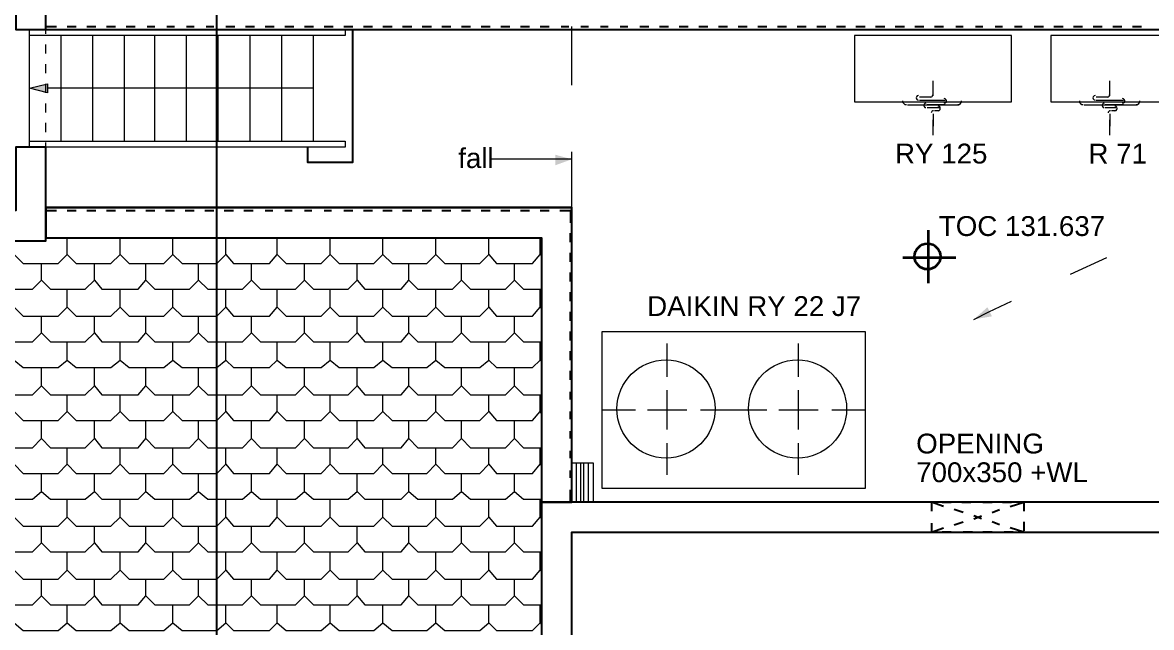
# Model space of a CAD drawing. Header units: millimetres. Extents: x -59 to 47, y 152 to 919.
# Drawn here: x -9.7 to -0.12, y 603.89 to 609.03 of the extents above; entities that cross this region are included whole.
import ezdxf

# ---------------------------------------------------------------- set-up
doc = ezdxf.new("R2010")
doc.units = ezdxf.units.MM
doc.layers.add('PDF_0', color=7, linetype='Continuous', true_color=0xed1f24)
for name, color, linetype in [('PDF_014408$_ps_FA-EA_Pen_No__4', 7, 'Continuous'), ('PDF_014408$A$Stairs_Pen_No__4', 7, 'Continuous'), ('PDF_014408$A$walls.inside_Pen_No__4', 7, 'Continuous'), ('PDF_014408$BL', 7, 'Continuous'), ('PDF_014408$BL-ROOF', 7, 'Continuous'), ('PDF_014408$EQ', 7, 'Continuous'), ('PDF_014408$LINES_Pen_No__4', 7, 'Continuous'), ('PDF_014408$Notes', 7, 'Continuous'), ('PDF_014408$PL-STAIR', 7, 'Continuous'), ('PDF_014408$WA-COL', 7, 'Continuous'), ('PDF_014408$WA-EXT', 7, 'Continuous'), ('PDF_Text', 7, 'Continuous')]:
    doc.layers.add(name, color=color, linetype=linetype)
doc.styles.add('PDF ArialMT', font='arial.ttf')

msp = doc.modelspace()

# ---------------------------------------------------------------- linework, layer by layer
msp.add_line((-8.0468, 491.0439), (-8.0468, 705.0719))
at = {"layer": 'PDF_0', "color": 7, "lineweight": 9}
for points in [[(-5.0346, 607.8667), (-5.1757, 607.8667), (-5.7142, 607.8667)], [(-0.8033, 606.8922), (-0.4956, 607.0333)], [(-1.6239, 606.5076), (-1.4957, 606.5717), (-1.3034, 606.6614)]]:
    msp.add_lwpolyline(points, dxfattribs=at)
at = {"layer": 'PDF_0', "color": 7, "transparency": 33554559}
for points in [[(-5.1757, 607.9052), (-5.1757, 607.8154), (-5.0346, 607.8667)], [(-5.1757, 607.8154), (-5.0346, 607.8667), (-5.1757, 607.9052)], [(-1.47, 606.5332), (-1.5085, 606.6102), (-1.6239, 606.5076)], [(-1.5085, 606.6102), (-1.6239, 606.5076), (-1.47, 606.5332)]]:
    msp.add_solid(points, dxfattribs=at)
at = {"layer": 'PDF_014408$_ps_FA-EA_Pen_No__4', "lineweight": 25}
for points in [[(-1.8804, 604.9176), (-1.9829, 604.9561), (-1.9829, 604.8792)], [(-1.8932, 604.9561), (-1.8162, 604.9561)], [(-1.7137, 604.8663), (-1.7906, 604.892)], [(-1.7265, 604.9561), (-1.6496, 604.9561)], [(-1.547, 604.9561), (-1.47, 604.9561)], [(-1.47, 604.8663), (-1.4059, 604.892)], [(-1.3803, 604.9561), (-1.3034, 604.9561)], [(-1.3162, 604.9176), (-1.2008, 604.9561), (-1.2008, 604.8792)], [(-1.9829, 604.7766), (-1.9829, 604.6996), (-1.8804, 604.7381)], [(-1.7906, 604.7638), (-1.7137, 604.7894)], [(-1.6239, 604.815), (-1.5598, 604.8407)], [(-1.5598, 604.815), (-1.6239, 604.8407)], [(-1.4059, 604.7638), (-1.47, 604.7894)], [(-1.2008, 604.7894), (-1.2008, 604.7125)], [(-1.8162, 604.6996), (-1.8932, 604.6996)], [(-1.6367, 604.6996), (-1.7137, 604.6996)], [(-1.47, 604.6996), (-1.547, 604.6996)], [(-1.2905, 604.6996), (-1.3675, 604.6996)], [(-1.2008, 604.6996), (-1.3162, 604.7381)]]:
    msp.add_lwpolyline(points, dxfattribs=at)
at = {"layer": 'PDF_014408$A$Stairs_Pen_No__4', "lineweight": 25}
for points in [[(-9.4968, 608.9694), (-9.4968, 609.2259)], [(-9.4968, 607.1743), (-9.4968, 607.9693)]]:
    msp.add_lwpolyline(points, dxfattribs=at)
at = {"layer": 'PDF_014408$A$walls.inside_Pen_No__4', "lineweight": 25}
msp.add_lwpolyline([(-5.2911, 604.9817), (-5.2911, 596.955)], dxfattribs=at)
at = {"layer": 'PDF_014408$BL', "lineweight": 9}
for points in [[(-9.6378, 608.9694), (-6.958, 608.9694), (-6.958, 608.9182), (-9.6378, 608.9182)], [(-9.4968, 608.931), (-9.4968, 608.9694)], [(-9.4968, 608.7643), (-9.4968, 608.8412)], [(-9.4968, 608.5976), (-9.4968, 608.6745)], [(-9.4968, 608.4309), (-9.4968, 608.5078)], [(-9.4968, 608.2642), (-9.4968, 608.3412)], [(-9.4968, 608.0975), (-9.4968, 608.1745)], [(-9.6378, 608.0206), (-6.958, 608.0206), (-6.958, 607.9693), (-9.6378, 607.9693)], [(-9.4968, 607.9693), (-9.4968, 608.0078)], [(-4.9962, 604.9561), (-4.9962, 605.2895)], [(-4.9577, 604.9561), (-4.9577, 605.2895)], [(-4.932, 604.9561), (-4.932, 605.2895)], [(-4.8936, 604.9561), (-4.8936, 605.2895)]]:
    msp.add_lwpolyline(points, dxfattribs=at)
msp.add_lwpolyline([(-4.8551, 605.2895), (-4.8551, 604.9561), (-5.0346, 604.9561), (-5.0346, 605.2895)], close=True, dxfattribs=at)
at = {"layer": 'PDF_014408$BL-ROOF', "lineweight": 9}
for points in [[(-5.0346, 608.495), (-5.0346, 608.9951)], [(-5.0346, 607.4308), (-5.0346, 607.9308)], [(-9.766, 607.0589), (-9.6891, 606.982), (-9.3942, 606.982), (-9.3172, 607.0589), (-9.3172, 607.2)], [(-9.3172, 607.0589), (-9.2403, 606.982), (-8.9454, 606.982), (-8.8685, 607.0589), (-8.8685, 607.2)], [(-8.8685, 607.0589), (-8.7915, 606.982), (-8.4966, 606.982), (-8.4197, 607.0589), (-8.4197, 607.2)], [(-8.4197, 607.0589), (-8.3428, 606.982), (-8.0478, 606.982), (-7.9709, 607.0589), (-7.9709, 607.2)], [(-7.9709, 607.0589), (-7.9068, 606.982), (-7.5991, 606.982), (-7.535, 607.0589), (-7.535, 607.2)], [(-7.535, 607.0589), (-7.458, 606.982), (-7.1631, 606.982), (-7.0862, 607.0589), (-7.0862, 607.2)], [(-7.0862, 607.0589), (-7.0092, 606.982), (-6.7143, 606.982), (-6.6374, 607.0589), (-6.6374, 607.2)], [(-6.6374, 607.0589), (-6.5605, 606.982), (-6.2656, 606.982), (-6.1886, 607.0589), (-6.1886, 607.2)], [(-6.1886, 607.0589), (-6.1117, 606.982), (-5.8168, 606.982), (-5.7398, 607.0589), (-5.7398, 607.2)], [(-5.7398, 607.0589), (-5.6757, 606.982), (-5.368, 606.982), (-5.3039, 607.0589), (-5.3039, 607.2)], [(-9.984, 606.841), (-9.9071, 606.764), (-9.6122, 606.764), (-9.5352, 606.841), (-9.5352, 606.982)], [(-9.5352, 606.841), (-9.4583, 606.764), (-9.1634, 606.764), (-9.0864, 606.841), (-9.0864, 606.982)], [(-9.0864, 606.841), (-9.0223, 606.764), (-8.7146, 606.764), (-8.6505, 606.841), (-8.6505, 606.982)], [(-8.6505, 606.841), (-8.5736, 606.764), (-8.2786, 606.764), (-8.2017, 606.841), (-8.2017, 606.982)], [(-8.2017, 606.841), (-8.1248, 606.764), (-7.8299, 606.764), (-7.7529, 606.841), (-7.7529, 606.982)], [(-7.7529, 606.841), (-7.676, 606.764), (-7.3811, 606.764), (-7.3042, 606.841), (-7.3042, 606.982)], [(-7.3042, 606.841), (-7.2272, 606.764), (-6.9323, 606.764), (-6.8554, 606.841), (-6.8554, 606.982)], [(-6.8554, 606.841), (-6.7913, 606.764), (-6.4835, 606.764), (-6.4194, 606.841), (-6.4194, 606.982)], [(-6.4194, 606.841), (-6.3425, 606.764), (-6.0476, 606.764), (-5.9706, 606.841), (-5.9706, 606.982)], [(-5.9706, 606.841), (-5.8937, 606.764), (-5.5988, 606.764), (-5.5219, 606.841), (-5.5219, 606.982)], [(-5.3039, 607.0589), (-5.2911, 607.0461)], [(-5.5219, 606.841), (-5.4449, 606.764), (-5.2911, 606.764)], [(-9.766, 606.6102), (-9.6891, 606.5332), (-9.3942, 606.5332), (-9.3172, 606.6102), (-9.3172, 606.764)], [(-9.3172, 606.6102), (-9.2403, 606.5332), (-8.9454, 606.5332), (-8.8685, 606.6102), (-8.8685, 606.764)], [(-8.8685, 606.6102), (-8.7915, 606.5332), (-8.4966, 606.5332), (-8.4197, 606.6102), (-8.4197, 606.764)], [(-8.4197, 606.6102), (-8.3428, 606.5332), (-8.0478, 606.5332), (-7.9709, 606.6102), (-7.9709, 606.764)], [(-7.9709, 606.6102), (-7.9068, 606.5332), (-7.5991, 606.5332), (-7.535, 606.6102), (-7.535, 606.764)], [(-7.535, 606.6102), (-7.458, 606.5332), (-7.1631, 606.5332), (-7.0862, 606.6102), (-7.0862, 606.764)], [(-7.0862, 606.6102), (-7.0092, 606.5332), (-6.7143, 606.5332), (-6.6374, 606.6102), (-6.6374, 606.764)], [(-6.6374, 606.6102), (-6.5605, 606.5332), (-6.2656, 606.5332), (-6.1886, 606.6102), (-6.1886, 606.764)], [(-6.1886, 606.6102), (-6.1117, 606.5332), (-5.8168, 606.5332), (-5.7398, 606.6102), (-5.7398, 606.764)], [(-5.7398, 606.6102), (-5.6757, 606.5332), (-5.368, 606.5332), (-5.3039, 606.6102), (-5.3039, 606.764)], [(-5.3039, 606.6102), (-5.2911, 606.5973)], [(-9.984, 606.3922), (-9.9071, 606.3152), (-9.6122, 606.3152), (-9.5352, 606.3922), (-9.5352, 606.5332)], [(-9.5352, 606.3922), (-9.4583, 606.3152), (-9.1634, 606.3152), (-9.0864, 606.3922), (-9.0864, 606.5332)], [(-9.0864, 606.3922), (-9.0223, 606.3152), (-8.7146, 606.3152), (-8.6505, 606.3922), (-8.6505, 606.5332)], [(-8.6505, 606.3922), (-8.5736, 606.3152), (-8.2786, 606.3152), (-8.2017, 606.3922), (-8.2017, 606.5332)], [(-8.2017, 606.3922), (-8.1248, 606.3152), (-7.8299, 606.3152), (-7.7529, 606.3922), (-7.7529, 606.5332)], [(-7.7529, 606.3922), (-7.676, 606.3152), (-7.3811, 606.3152), (-7.3042, 606.3922), (-7.3042, 606.5332)], [(-7.3042, 606.3922), (-7.2272, 606.3152), (-6.9323, 606.3152), (-6.8554, 606.3922), (-6.8554, 606.5332)], [(-6.8554, 606.3922), (-6.7913, 606.3152), (-6.4835, 606.3152), (-6.4194, 606.3922), (-6.4194, 606.5332)], [(-6.4194, 606.3922), (-6.3425, 606.3152), (-6.0476, 606.3152), (-5.9706, 606.3922), (-5.9706, 606.5332)], [(-5.9706, 606.3922), (-5.8937, 606.3152), (-5.5988, 606.3152), (-5.5219, 606.3922), (-5.5219, 606.5332)], [(-9.766, 606.1614), (-9.6891, 606.0973), (-9.3942, 606.0973), (-9.3172, 606.1614), (-9.3172, 606.3152)], [(-9.3172, 606.1614), (-9.2403, 606.0973), (-8.9454, 606.0973), (-8.8685, 606.1614), (-8.8685, 606.3152)], [(-8.8685, 606.1614), (-8.7915, 606.0973), (-8.4966, 606.0973), (-8.4197, 606.1614), (-8.4197, 606.3152)], [(-8.4197, 606.1614), (-8.3428, 606.0973), (-8.0478, 606.0973), (-7.9709, 606.1614), (-7.9709, 606.3152)], [(-7.9709, 606.1614), (-7.9068, 606.0973), (-7.5991, 606.0973), (-7.535, 606.1614), (-7.535, 606.3152)], [(-7.535, 606.1614), (-7.458, 606.0973), (-7.1631, 606.0973), (-7.0862, 606.1614), (-7.0862, 606.3152)], [(-7.0862, 606.1614), (-7.0092, 606.0973), (-6.7143, 606.0973), (-6.6374, 606.1614), (-6.6374, 606.3152)], [(-6.6374, 606.1614), (-6.5605, 606.0973), (-6.2656, 606.0973), (-6.1886, 606.1614), (-6.1886, 606.3152)], [(-6.1886, 606.1614), (-6.1117, 606.0973), (-5.8168, 606.0973), (-5.7398, 606.1614), (-5.7398, 606.3152)], [(-5.7398, 606.1614), (-5.6757, 606.0973), (-5.368, 606.0973), (-5.3039, 606.1614), (-5.3039, 606.3152)], [(-5.5219, 606.3922), (-5.4449, 606.3152), (-5.2911, 606.3152)], [(-5.3039, 606.1614), (-5.2911, 606.1486)], [(-9.984, 605.9434), (-9.9071, 605.8665), (-9.6122, 605.8665), (-9.5352, 605.9434), (-9.5352, 606.0973)], [(-9.5352, 605.9434), (-9.4583, 605.8665), (-9.1634, 605.8665), (-9.0864, 605.9434), (-9.0864, 606.0973)], [(-9.0864, 605.9434), (-9.0223, 605.8665), (-8.7146, 605.8665), (-8.6505, 605.9434), (-8.6505, 606.0973)], [(-8.6505, 605.9434), (-8.5736, 605.8665), (-8.2786, 605.8665), (-8.2017, 605.9434), (-8.2017, 606.0973)], [(-8.2017, 605.9434), (-8.1248, 605.8665), (-7.8299, 605.8665), (-7.7529, 605.9434), (-7.7529, 606.0973)], [(-7.7529, 605.9434), (-7.676, 605.8665), (-7.3811, 605.8665), (-7.3042, 605.9434), (-7.3042, 606.0973)], [(-7.3042, 605.9434), (-7.2272, 605.8665), (-6.9323, 605.8665), (-6.8554, 605.9434), (-6.8554, 606.0973)], [(-6.8554, 605.9434), (-6.7913, 605.8665), (-6.4835, 605.8665), (-6.4194, 605.9434), (-6.4194, 606.0973)], [(-6.4194, 605.9434), (-6.3425, 605.8665), (-6.0476, 605.8665), (-5.9706, 605.9434), (-5.9706, 606.0973)], [(-5.9706, 605.9434), (-5.8937, 605.8665), (-5.5988, 605.8665), (-5.5219, 605.9434), (-5.5219, 606.0973)], [(-5.5219, 605.9434), (-5.4449, 605.8665), (-5.2911, 605.8665)], [(-9.766, 605.7254), (-9.6891, 605.6485), (-9.3942, 605.6485), (-9.3172, 605.7254), (-9.3172, 605.8665)], [(-9.3172, 605.7254), (-9.2403, 605.6485), (-8.9454, 605.6485), (-8.8685, 605.7254), (-8.8685, 605.8665)], [(-8.8685, 605.7254), (-8.7915, 605.6485), (-8.4966, 605.6485), (-8.4197, 605.7254), (-8.4197, 605.8665)], [(-8.4197, 605.7254), (-8.3428, 605.6485), (-8.0478, 605.6485), (-7.9709, 605.7254), (-7.9709, 605.8665)], [(-7.9709, 605.7254), (-7.9068, 605.6485), (-7.5991, 605.6485), (-7.535, 605.7254), (-7.535, 605.8665)], [(-7.535, 605.7254), (-7.458, 605.6485), (-7.1631, 605.6485), (-7.0862, 605.7254), (-7.0862, 605.8665)], [(-7.0862, 605.7254), (-7.0092, 605.6485), (-6.7143, 605.6485), (-6.6374, 605.7254), (-6.6374, 605.8665)], [(-6.6374, 605.7254), (-6.5605, 605.6485), (-6.2656, 605.6485), (-6.1886, 605.7254), (-6.1886, 605.8665)], [(-6.1886, 605.7254), (-6.1117, 605.6485), (-5.8168, 605.6485), (-5.7398, 605.7254), (-5.7398, 605.8665)], [(-5.7398, 605.7254), (-5.6757, 605.6485), (-5.368, 605.6485), (-5.3039, 605.7254), (-5.3039, 605.8665)], [(-5.3039, 605.7254), (-5.2911, 605.6998)], [(-9.984, 605.4946), (-9.9071, 605.4177), (-9.6122, 605.4177), (-9.5352, 605.4946), (-9.5352, 605.6485)], [(-9.5352, 605.4946), (-9.4583, 605.4177), (-9.1634, 605.4177), (-9.0864, 605.4946), (-9.0864, 605.6485)], [(-9.0864, 605.4946), (-9.0223, 605.4177), (-8.7146, 605.4177), (-8.6505, 605.4946), (-8.6505, 605.6485)], [(-8.6505, 605.4946), (-8.5736, 605.4177), (-8.2786, 605.4177), (-8.2017, 605.4946), (-8.2017, 605.6485)], [(-8.2017, 605.4946), (-8.1248, 605.4177), (-7.8299, 605.4177), (-7.7529, 605.4946), (-7.7529, 605.6485)], [(-7.7529, 605.4946), (-7.676, 605.4177), (-7.3811, 605.4177), (-7.3042, 605.4946), (-7.3042, 605.6485)], [(-7.3042, 605.4946), (-7.2272, 605.4177), (-6.9323, 605.4177), (-6.8554, 605.4946), (-6.8554, 605.6485)], [(-6.8554, 605.4946), (-6.7913, 605.4177), (-6.4835, 605.4177), (-6.4194, 605.4946), (-6.4194, 605.6485)], [(-6.4194, 605.4946), (-6.3425, 605.4177), (-6.0476, 605.4177), (-5.9706, 605.4946), (-5.9706, 605.6485)], [(-5.9706, 605.4946), (-5.8937, 605.4177), (-5.5988, 605.4177), (-5.5219, 605.4946), (-5.5219, 605.6485)], [(-5.5219, 605.4946), (-5.4449, 605.4177), (-5.2911, 605.4177)], [(-9.766, 605.2766), (-9.6891, 605.1997), (-9.3942, 605.1997), (-9.3172, 605.2766), (-9.3172, 605.4177)], [(-9.3172, 605.2766), (-9.2403, 605.1997), (-8.9454, 605.1997), (-8.8685, 605.2766), (-8.8685, 605.4177)], [(-8.8685, 605.2766), (-8.7915, 605.1997), (-8.4966, 605.1997), (-8.4197, 605.2766), (-8.4197, 605.4177)], [(-8.4197, 605.2766), (-8.3428, 605.1997), (-8.0478, 605.1997), (-7.9709, 605.2766), (-7.9709, 605.4177)], [(-7.9709, 605.2766), (-7.9068, 605.1997), (-7.5991, 605.1997), (-7.535, 605.2766), (-7.535, 605.4177)], [(-7.535, 605.2766), (-7.458, 605.1997), (-7.1631, 605.1997), (-7.0862, 605.2766), (-7.0862, 605.4177)], [(-7.0862, 605.2766), (-7.0092, 605.1997), (-6.7143, 605.1997), (-6.6374, 605.2766), (-6.6374, 605.4177)], [(-6.6374, 605.2766), (-6.5605, 605.1997), (-6.2656, 605.1997), (-6.1886, 605.2766), (-6.1886, 605.4177)], [(-6.1886, 605.2766), (-6.1117, 605.1997), (-5.8168, 605.1997), (-5.7398, 605.2766), (-5.7398, 605.4177)], [(-5.7398, 605.2766), (-5.6757, 605.1997), (-5.368, 605.1997), (-5.3039, 605.2766), (-5.3039, 605.4177)], [(-5.3039, 605.2766), (-5.2911, 605.2638)], [(-9.984, 605.0458), (-9.9071, 604.9817), (-9.6122, 604.9817), (-9.5352, 605.0458), (-9.5352, 605.1997)], [(-9.5352, 605.0458), (-9.4583, 604.9817), (-9.1634, 604.9817), (-9.0864, 605.0458), (-9.0864, 605.1997)], [(-9.0864, 605.0458), (-9.0223, 604.9817), (-8.7146, 604.9817), (-8.6505, 605.0458), (-8.6505, 605.1997)], [(-8.6505, 605.0458), (-8.5736, 604.9817), (-8.2786, 604.9817), (-8.2017, 605.0458), (-8.2017, 605.1997)], [(-8.2017, 605.0458), (-8.1248, 604.9817), (-7.8299, 604.9817), (-7.7529, 605.0458), (-7.7529, 605.1997)], [(-7.7529, 605.0458), (-7.676, 604.9817), (-7.3811, 604.9817), (-7.3042, 605.0458), (-7.3042, 605.1997)], [(-7.3042, 605.0458), (-7.2272, 604.9817), (-6.9323, 604.9817), (-6.8554, 605.0458), (-6.8554, 605.1997)], [(-6.8554, 605.0458), (-6.7913, 604.9817), (-6.4835, 604.9817), (-6.4194, 605.0458), (-6.4194, 605.1997)], [(-6.4194, 605.0458), (-6.3425, 604.9817), (-6.0476, 604.9817), (-5.9706, 605.0458), (-5.9706, 605.1997)], [(-5.9706, 605.0458), (-5.8937, 604.9817), (-5.5988, 604.9817), (-5.5219, 605.0458), (-5.5219, 605.1997)], [(-9.766, 604.8279), (-9.6891, 604.7509), (-9.3942, 604.7509), (-9.3172, 604.8279), (-9.3172, 604.9817)], [(-9.3172, 604.8279), (-9.2403, 604.7509), (-8.9454, 604.7509), (-8.8685, 604.8279), (-8.8685, 604.9817)], [(-8.8685, 604.8279), (-8.7915, 604.7509), (-8.4966, 604.7509), (-8.4197, 604.8279), (-8.4197, 604.9817)], [(-8.4197, 604.8279), (-8.3428, 604.7509), (-8.0478, 604.7509), (-7.9709, 604.8279), (-7.9709, 604.9817)], [(-7.9709, 604.8279), (-7.9068, 604.7509), (-7.5991, 604.7509), (-7.535, 604.8279), (-7.535, 604.9817)], [(-7.535, 604.8279), (-7.458, 604.7509), (-7.1631, 604.7509), (-7.0862, 604.8279), (-7.0862, 604.9817)], [(-7.0862, 604.8279), (-7.0092, 604.7509), (-6.7143, 604.7509), (-6.6374, 604.8279), (-6.6374, 604.9817)], [(-6.6374, 604.8279), (-6.5605, 604.7509), (-6.2656, 604.7509), (-6.1886, 604.8279), (-6.1886, 604.9817)], [(-6.1886, 604.8279), (-6.1117, 604.7509), (-5.8168, 604.7509), (-5.7398, 604.8279), (-5.7398, 604.9817)], [(-5.7398, 604.8279), (-5.6757, 604.7509), (-5.368, 604.7509), (-5.3039, 604.8279), (-5.3039, 604.9817)], [(-5.5219, 605.0458), (-5.4449, 604.9817), (-5.2911, 604.9817)], [(-5.3039, 604.8279), (-5.2911, 604.815)], [(-9.984, 604.6099), (-9.9071, 604.533), (-9.6122, 604.533), (-9.5352, 604.6099), (-9.5352, 604.7509)], [(-9.5352, 604.6099), (-9.4583, 604.533), (-9.1634, 604.533), (-9.0864, 604.6099), (-9.0864, 604.7509)], [(-9.0864, 604.6099), (-9.0223, 604.533), (-8.7146, 604.533), (-8.6505, 604.6099), (-8.6505, 604.7509)], [(-8.6505, 604.6099), (-8.5736, 604.533), (-8.2786, 604.533), (-8.2017, 604.6099), (-8.2017, 604.7509)], [(-8.2017, 604.6099), (-8.1248, 604.533), (-7.8299, 604.533), (-7.7529, 604.6099), (-7.7529, 604.7509)], [(-7.7529, 604.6099), (-7.676, 604.533), (-7.3811, 604.533), (-7.3042, 604.6099), (-7.3042, 604.7509)], [(-7.3042, 604.6099), (-7.2272, 604.533), (-6.9323, 604.533), (-6.8554, 604.6099), (-6.8554, 604.7509)], [(-6.8554, 604.6099), (-6.7913, 604.533), (-6.4835, 604.533), (-6.4194, 604.6099), (-6.4194, 604.7509)], [(-6.4194, 604.6099), (-6.3425, 604.533), (-6.0476, 604.533), (-5.9706, 604.6099), (-5.9706, 604.7509)], [(-5.9706, 604.6099), (-5.8937, 604.533), (-5.5988, 604.533), (-5.5219, 604.6099), (-5.5219, 604.7509)], [(-5.5219, 604.6099), (-5.4449, 604.533), (-5.2911, 604.533)], [(-9.766, 604.3791), (-9.6891, 604.3022), (-9.3942, 604.3022), (-9.3172, 604.3791), (-9.3172, 604.533)], [(-9.3172, 604.3791), (-9.2403, 604.3022), (-8.9454, 604.3022), (-8.8685, 604.3791), (-8.8685, 604.533)], [(-8.8685, 604.3791), (-8.7915, 604.3022), (-8.4966, 604.3022), (-8.4197, 604.3791), (-8.4197, 604.533)], [(-8.4197, 604.3791), (-8.3428, 604.3022), (-8.0478, 604.3022), (-7.9709, 604.3791), (-7.9709, 604.533)], [(-7.9709, 604.3791), (-7.9068, 604.3022), (-7.5991, 604.3022), (-7.535, 604.3791), (-7.535, 604.533)], [(-7.535, 604.3791), (-7.458, 604.3022), (-7.1631, 604.3022), (-7.0862, 604.3791), (-7.0862, 604.533)], [(-7.0862, 604.3791), (-7.0092, 604.3022), (-6.7143, 604.3022), (-6.6374, 604.3791), (-6.6374, 604.533)], [(-6.6374, 604.3791), (-6.5605, 604.3022), (-6.2656, 604.3022), (-6.1886, 604.3791), (-6.1886, 604.533)], [(-6.1886, 604.3791), (-6.1117, 604.3022), (-5.8168, 604.3022), (-5.7398, 604.3791), (-5.7398, 604.533)], [(-5.7398, 604.3791), (-5.6757, 604.3022), (-5.368, 604.3022), (-5.3039, 604.3791), (-5.3039, 604.533)], [(-9.984, 604.1611), (-9.9071, 604.0842), (-9.6122, 604.0842), (-9.5352, 604.1611), (-9.5352, 604.3022)], [(-9.5352, 604.1611), (-9.4583, 604.0842), (-9.1634, 604.0842), (-9.0864, 604.1611), (-9.0864, 604.3022)], [(-9.0864, 604.1611), (-9.0223, 604.0842), (-8.7146, 604.0842), (-8.6505, 604.1611), (-8.6505, 604.3022)], [(-8.6505, 604.1611), (-8.5736, 604.0842), (-8.2786, 604.0842), (-8.2017, 604.1611), (-8.2017, 604.3022)], [(-8.2017, 604.1611), (-8.1248, 604.0842), (-7.8299, 604.0842), (-7.7529, 604.1611), (-7.7529, 604.3022)], [(-7.7529, 604.1611), (-7.676, 604.0842), (-7.3811, 604.0842), (-7.3042, 604.1611), (-7.3042, 604.3022)], [(-7.3042, 604.1611), (-7.2272, 604.0842), (-6.9323, 604.0842), (-6.8554, 604.1611), (-6.8554, 604.3022)], [(-6.8554, 604.1611), (-6.7913, 604.0842), (-6.4835, 604.0842), (-6.4194, 604.1611), (-6.4194, 604.3022)], [(-6.4194, 604.1611), (-6.3425, 604.0842), (-6.0476, 604.0842), (-5.9706, 604.1611), (-5.9706, 604.3022)], [(-5.9706, 604.1611), (-5.8937, 604.0842), (-5.5988, 604.0842), (-5.5219, 604.1611), (-5.5219, 604.3022)], [(-5.3039, 604.3791), (-5.2911, 604.3663)], [(-5.5219, 604.1611), (-5.4449, 604.0842), (-5.2911, 604.0842)], [(-9.766, 603.9303), (-9.6891, 603.8662), (-9.3942, 603.8662), (-9.3172, 603.9303), (-9.3172, 604.0842)], [(-9.3172, 603.9303), (-9.2403, 603.8662), (-8.9454, 603.8662), (-8.8685, 603.9303), (-8.8685, 604.0842)], [(-8.8685, 603.9303), (-8.7915, 603.8662), (-8.4966, 603.8662), (-8.4197, 603.9303), (-8.4197, 604.0842)], [(-8.4197, 603.9303), (-8.3428, 603.8662), (-8.0478, 603.8662), (-7.9709, 603.9303), (-7.9709, 604.0842)], [(-7.9709, 603.9303), (-7.9068, 603.8662), (-7.5991, 603.8662), (-7.535, 603.9303), (-7.535, 604.0842)], [(-7.535, 603.9303), (-7.458, 603.8662), (-7.1631, 603.8662), (-7.0862, 603.9303), (-7.0862, 604.0842)], [(-7.0862, 603.9303), (-7.0092, 603.8662), (-6.7143, 603.8662), (-6.6374, 603.9303), (-6.6374, 604.0842)], [(-6.6374, 603.9303), (-6.5605, 603.8662), (-6.2656, 603.8662), (-6.1886, 603.9303), (-6.1886, 604.0842)], [(-6.1886, 603.9303), (-6.1117, 603.8662), (-5.8168, 603.8662), (-5.7398, 603.9303), (-5.7398, 604.0842)], [(-5.7398, 603.9303), (-5.6757, 603.8662), (-5.368, 603.8662), (-5.3039, 603.9303), (-5.3039, 604.0842)], [(-5.3039, 603.9303), (-5.2911, 603.9175)]]:
    msp.add_lwpolyline(points, dxfattribs=at)
msp.add_lwpolyline([(-5.2911, 598.7245), (-5.2911, 607.2), (-9.4968, 607.2), (-9.4968, 607.1743), (-32.5383, 607.1743), (-32.5383, 608.1873), (-40.2316, 608.1873), (-49.6944, 598.7245)], close=True, dxfattribs=at)
at = {"layer": 'PDF_014408$EQ', "lineweight": 9}
for points in [[(-1.3034, 608.9182), (-2.6369, 608.9182), (-2.6369, 608.354), (-1.3034, 608.354)], [(0.0302, 608.9182), (-0.97, 608.9182), (-0.97, 608.354), (0.0302, 608.354)], [(-4.7782, 606.405), (-2.5471, 606.405), (-2.5471, 605.0715), (-4.7782, 605.0715)]]:
    msp.add_lwpolyline(points, close=True, dxfattribs=at)
for points in [[(-1.9701, 608.4053), (-1.9701, 608.5335)], [(-0.4699, 608.4053), (-0.4699, 608.5335)], [(-2.2394, 608.354), (-2.2266, 608.354)], [(-2.2266, 608.354), (-2.2266, 608.354)], [(-2.1881, 608.3283), (-1.7521, 608.3283)], [(-1.9829, 608.3924), (-2.0855, 608.3924)], [(-1.8675, 608.3668), (-2.0855, 608.3668)], [(-1.8675, 608.3283), (-2.0214, 608.3283)], [(-1.7265, 608.354), (-1.7008, 608.354)], [(-1.7265, 608.354), (-1.7265, 608.354)], [(-0.7392, 608.354), (-0.7135, 608.354)], [(-0.7135, 608.354), (-0.7135, 608.354)], [(-0.6879, 608.3283), (-0.2391, 608.3283)], [(-0.4827, 608.3924), (-0.5853, 608.3924)], [(-0.3545, 608.3668), (-0.5853, 608.3668)], [(-0.3545, 608.3283), (-0.5084, 608.3283)], [(-0.2135, 608.354), (-0.1878, 608.354)], [(-0.2135, 608.354), (-0.2135, 608.354)], [(-1.9188, 608.3027), (-2.0214, 608.3027)], [(-1.9701, 608.2514), (-1.9701, 608.1488)], [(-1.9188, 608.277), (-1.9573, 608.277)], [(-0.4186, 608.3027), (-0.5084, 608.3027)], [(-0.4699, 608.2514), (-0.4699, 608.1488)], [(-0.4186, 608.277), (-0.4571, 608.277)], [(-1.9701, 608.0719), (-1.9701, 608.2001)], [(-0.4699, 608.0719), (-0.4699, 608.2001)], [(-4.2268, 606.0203), (-4.2268, 606.3024)], [(-3.1113, 606.0203), (-3.1113, 606.3024)], [(-4.2268, 605.5716), (-4.2268, 605.9049)], [(-3.1113, 605.5716), (-3.1113, 605.9049)], [(-4.7782, 605.7382), (-4.4961, 605.7382)], [(-4.3935, 605.7382), (-4.0601, 605.7382)], [(-3.9447, 605.7382), (-3.6626, 605.7382), (-3.3806, 605.7382)], [(-3.278, 605.7382), (-2.9446, 605.7382)], [(-2.8292, 605.7382), (-2.5471, 605.7382)], [(-4.2268, 605.1869), (-4.2268, 605.4562)], [(-3.1113, 605.1869), (-3.1113, 605.4562)]]:
    msp.add_lwpolyline(points, dxfattribs=at)
for centre in [(-4.2356, 605.7465), (-3.1201, 605.7465)]:
    msp.add_circle(centre, 0.4167, dxfattribs=at)
for centre, radius, start, end in [((-2.0942, 608.388), 0.0192, 89.99986, 270.00014), ((-1.9917, 608.4136), 0.0192, 269.99986, 0.00014), ((-0.594, 608.388), 0.0192, 89.99986, 270.00014), ((-0.4914, 608.4136), 0.0192, 269.99986, 0.00014), ((-2.1968, 608.3623), 0.0321, 180.00005, 269.99995), ((-2.0301, 608.3239), 0.0192, 89.99986, 270.00014), ((-1.9276, 608.2982), 0.0192, 269.99986, 90.00014), ((-1.8763, 608.3623), 0.0192, 269.99986, 90.00014), ((-1.7609, 608.3623), 0.0321, 270.00006, 359.99994), ((-0.6966, 608.3623), 0.0321, 180.00005, 269.99995), ((-0.5171, 608.3239), 0.0192, 89.99986, 270.00014), ((-0.4273, 608.2982), 0.0192, 269.99986, 90.00014), ((-0.3632, 608.3623), 0.0192, 269.99986, 90.00014), ((-0.2478, 608.3623), 0.0321, 270.00006, 359.99994), ((-1.966, 608.2598), 0.0192, 89.99986, 180.00014), ((-0.4658, 608.2598), 0.0192, 89.99986, 180.00014)]:
    msp.add_arc(centre, radius, start, end, dxfattribs=at)
at = {"layer": 'PDF_014408$LINES_Pen_No__4', "lineweight": 25}
for points in [[(-9.4968, 608.9951), (-9.407, 608.9951)], [(-9.3172, 608.9951), (-9.2403, 608.9951)], [(-9.1506, 608.9951), (-9.0736, 608.9951)], [(-8.9839, 608.9951), (-8.9069, 608.9951)], [(-8.8172, 608.9951), (-8.7402, 608.9951)], [(-8.6377, 608.9951), (-8.5736, 608.9951)], [(-8.471, 608.9951), (-8.4069, 608.9951)], [(-8.3043, 608.9951), (-8.2402, 608.9951)], [(-8.1376, 608.9951), (-8.0735, 608.9951)], [(-7.9709, 608.9951), (-7.894, 608.9951)], [(-7.8042, 608.9951), (-7.7273, 608.9951)], [(-7.6375, 608.9951), (-7.5606, 608.9951)], [(-7.4708, 608.9951), (-7.3939, 608.9951)], [(-7.3042, 608.9951), (-7.2272, 608.9951)], [(-7.1375, 608.9951), (-7.0605, 608.9951)], [(-6.9708, 608.9951), (-6.8938, 608.9951)], [(-6.8041, 608.9951), (-6.7272, 608.9951)], [(-6.6374, 608.9951), (-6.5605, 608.9951)], [(-6.4707, 608.9951), (-6.3938, 608.9951)], [(-6.304, 608.9951), (-6.2271, 608.9951)], [(-6.1373, 608.9951), (-6.0604, 608.9951)], [(-5.9706, 608.9951), (-5.8937, 608.9951)], [(-5.804, 608.9951), (-5.727, 608.9951)], [(-5.6373, 608.9951), (-5.5603, 608.9951)], [(-5.4706, 608.9951), (-5.3936, 608.9951)], [(-5.3039, 608.9951), (-5.227, 608.9951)], [(-5.1244, 608.9951), (-5.0603, 608.9951)], [(-4.9577, 608.9951), (-4.8936, 608.9951)], [(-4.791, 608.9951), (-4.7269, 608.9951)], [(-4.6243, 608.9951), (-4.5602, 608.9951)], [(-4.4576, 608.9951), (-4.3807, 608.9951)], [(-4.2909, 608.9951), (-4.214, 608.9951)], [(-4.1242, 608.9951), (-4.0473, 608.9951)], [(-3.9576, 608.9951), (-3.8806, 608.9951)], [(-3.7909, 608.9951), (-3.7139, 608.9951)], [(-3.6242, 608.9951), (-3.5472, 608.9951)], [(-3.4575, 608.9951), (-3.3806, 608.9951)], [(-3.2908, 608.9951), (-3.2139, 608.9951)], [(-3.1241, 608.9951), (-3.0472, 608.9951)], [(-2.9574, 608.9951), (-2.8805, 608.9951)], [(-2.7907, 608.9951), (-2.7138, 608.9951)], [(-2.624, 608.9951), (-2.5471, 608.9951)], [(-2.4574, 608.9951), (-2.3804, 608.9951)], [(-2.2907, 608.9951), (-2.2137, 608.9951)], [(-2.124, 608.9951), (-2.047, 608.9951)], [(-1.9573, 608.9951), (-1.8804, 608.9951)], [(-1.7778, 608.9951), (-1.7137, 608.9951)], [(-1.6111, 608.9951), (-1.547, 608.9951)], [(-1.4444, 608.9951), (-1.3803, 608.9951)], [(-1.2777, 608.9951), (-1.2136, 608.9951)], [(-1.111, 608.9951), (-1.0341, 608.9951)], [(-0.9443, 608.9951), (-0.8674, 608.9951)], [(-0.7776, 608.9951), (-0.7007, 608.9951)], [(-0.611, 608.9951), (-0.534, 608.9951)], [(-0.4443, 608.9951), (-0.3673, 608.9951)], [(-0.2776, 608.9951), (-0.2006, 608.9951)], [(-9.4968, 608.9694), (7.5055, 608.9694)], [(-9.4968, 607.4564), (-5.0346, 607.4564)], [(-9.4968, 607.4308), (-9.407, 607.4308)], [(-9.3172, 607.4308), (-9.2403, 607.4308)], [(-9.1506, 607.4308), (-9.0736, 607.4308)], [(-8.9839, 607.4308), (-8.9069, 607.4308)], [(-8.8172, 607.4308), (-8.7402, 607.4308)], [(-8.6505, 607.4308), (-8.5736, 607.4308)], [(-8.4838, 607.4308), (-8.4069, 607.4308)], [(-8.3171, 607.4308), (-8.2402, 607.4308)], [(-8.1504, 607.4308), (-8.0735, 607.4308)], [(-7.9837, 607.4308), (-7.9068, 607.4308)], [(-7.817, 607.4308), (-7.7401, 607.4308)], [(-7.6375, 607.4308), (-7.5734, 607.4308)], [(-7.4708, 607.4308), (-7.4067, 607.4308)], [(-7.3042, 607.4308), (-7.24, 607.4308)], [(-7.1375, 607.4308), (-7.0734, 607.4308)], [(-6.9708, 607.4308), (-6.8938, 607.4308)], [(-6.8041, 607.4308), (-6.7272, 607.4308)], [(-6.6374, 607.4308), (-6.5605, 607.4308)], [(-6.4707, 607.4308), (-6.3938, 607.4308)], [(-6.304, 607.4308), (-6.2271, 607.4308)], [(-6.1373, 607.4308), (-6.0604, 607.4308)], [(-5.9706, 607.4308), (-5.8937, 607.4308)], [(-5.804, 607.4308), (-5.727, 607.4308)], [(-5.6373, 607.4308), (-5.5603, 607.4308)], [(-5.4706, 607.4308), (-5.3936, 607.4308)], [(-5.3039, 607.4308), (-5.227, 607.4308)], [(-5.1372, 607.4308), (-5.0474, 607.4308), (-5.0474, 607.3282)], [(-5.0474, 607.1615), (-5.0474, 607.2384)], [(-5.0474, 606.9948), (-5.0474, 607.0718)], [(-5.0474, 606.8281), (-5.0474, 606.9051)], [(-5.0474, 606.6614), (-5.0474, 606.7384)], [(-5.0474, 606.4948), (-5.0474, 606.5717)], [(-5.0474, 606.3281), (-5.0474, 606.405)], [(-5.0474, 606.1614), (-5.0474, 606.2383)], [(-5.0474, 605.9947), (-5.0474, 606.0716)], [(-5.0474, 605.828), (-5.0474, 605.8921)], [(-5.0474, 605.6613), (-5.0474, 605.7254)], [(-5.0474, 605.4946), (-5.0474, 605.5587)], [(-5.0474, 605.3279), (-5.0474, 605.392)], [(-5.0474, 605.1612), (-5.0474, 605.2254)], [(-5.0474, 604.9561), (-5.0474, 605.0587)]]:
    msp.add_lwpolyline(points, dxfattribs=at)
at = {"layer": 'PDF_014408$Notes', "lineweight": 35}
for points in [[(-2.0086, 606.8153), (-2.0086, 607.2641)], [(-2.2266, 607.0333), (-1.7778, 607.0333)]]:
    msp.add_lwpolyline(points, dxfattribs=at)
msp.add_circle((-2.0173, 607.0416), 0.109, dxfattribs=at)
at = {"layer": 'PDF_014408$PL-STAIR', "lineweight": 9}
for points in [[(-9.6378, 607.9693), (-9.6378, 608.9694)], [(-9.3685, 608.0206), (-9.3685, 608.9182)], [(-9.0993, 608.0206), (-9.0993, 608.9182)], [(-8.83, 608.0206), (-8.83, 608.9182)], [(-8.5736, 608.0206), (-8.5736, 608.9182)], [(-8.3043, 608.0206), (-8.3043, 608.9182)], [(-8.035, 608.0206), (-8.035, 608.9182)], [(-7.7658, 608.0206), (-7.7658, 608.9182)], [(-7.4965, 608.0206), (-7.4965, 608.9182)], [(-7.2272, 608.0206), (-7.2272, 608.9182)], [(-7.2272, 608.4694), (-9.4839, 608.4694)]]:
    msp.add_lwpolyline(points, dxfattribs=at)
msp.add_lwpolyline([(-9.4839, 608.4309), (-9.6378, 608.4694), (-9.4839, 608.5078)], close=True, dxfattribs=at)
at = {"layer": 'PDF_014408$PL-STAIR', "transparency": 33554559}
for points in [[(-9.4839, 608.5078), (-9.4839, 608.4694), (-9.6378, 608.4694)], [(-9.4839, 608.4694), (-9.6378, 608.4694), (-9.4839, 608.4309)]]:
    msp.add_solid(points, dxfattribs=at)
at = {"layer": 'PDF_014408$WA-COL', "lineweight": 25}
msp.add_lwpolyline([(-7.2785, 607.9693), (-7.2785, 607.8411), (-6.8938, 607.8411), (-6.8938, 608.9694)], dxfattribs=at)
at = {"layer": 'PDF_014408$WA-EXT', "lineweight": 25}
for points in [[(-32.2818, 615.5344), (-9.7532, 615.5344), (-9.7532, 608.9694), (7.5055, 608.9694), (7.5055, 604.9561), (7.7619, 604.9561), (7.7619, 609.2259), (-9.4968, 609.2259), (-9.4968, 615.7909), (-32.5383, 615.7909)], [(-9.4968, 607.9693), (-9.7532, 607.9693), (-9.7532, 607.4308), (-32.2818, 607.4308), (-32.5383, 607.1743), (-9.4968, 607.1743)], [(-5.0346, 604.9561), (-5.0346, 607.4564), (-9.4968, 607.4564), (-9.4968, 607.2), (-5.2911, 607.2), (-5.2911, 604.9561)]]:
    msp.add_lwpolyline(points, close=True, dxfattribs=at)
msp.add_lwpolyline([(6.6592, 604.9561), (6.6592, 604.6996), (7.5055, 604.6996), (7.5055, 597.2115), (2.9536, 597.2115), (-5.0346, 597.2115), (-5.0346, 604.6996), (2.9536, 604.6996), (5.236, 604.6996), (5.236, 604.9561), (-5.0346, 604.9561), (-5.2911, 604.9561), (-5.2911, 596.955), (7.7619, 596.955), (7.7619, 604.9561), (6.6592, 604.9561), (6.6592, 604.8279)], dxfattribs=at)

# ---------------------------------------------------------------- texts
at = {"layer": 'PDF_Text', "attachment_point": 4, "style": 'PDF ArialMT'}
for s, insert, char_height in [('fall', (-5.9988, 607.8753), 0.1683), ('RY 125', (-2.293, 607.9138), 0.1683), ('R 71', (-0.6517, 607.9138), 0.1683), ('TOC 131.637', (-1.9211, 607.2983), 0.168297), ('DAIKIN RY 22 J7', (-4.3959, 606.6187), 0.168297), ('OPENING', (-2.1135, 605.4518), 0.1683), ('700x350 +WL', (-2.1135, 605.2082), 0.168297)]:
    msp.add_mtext(s, dxfattribs=dict(at, insert=insert, char_height=char_height))

doc.saveas('drawing.dxf')
